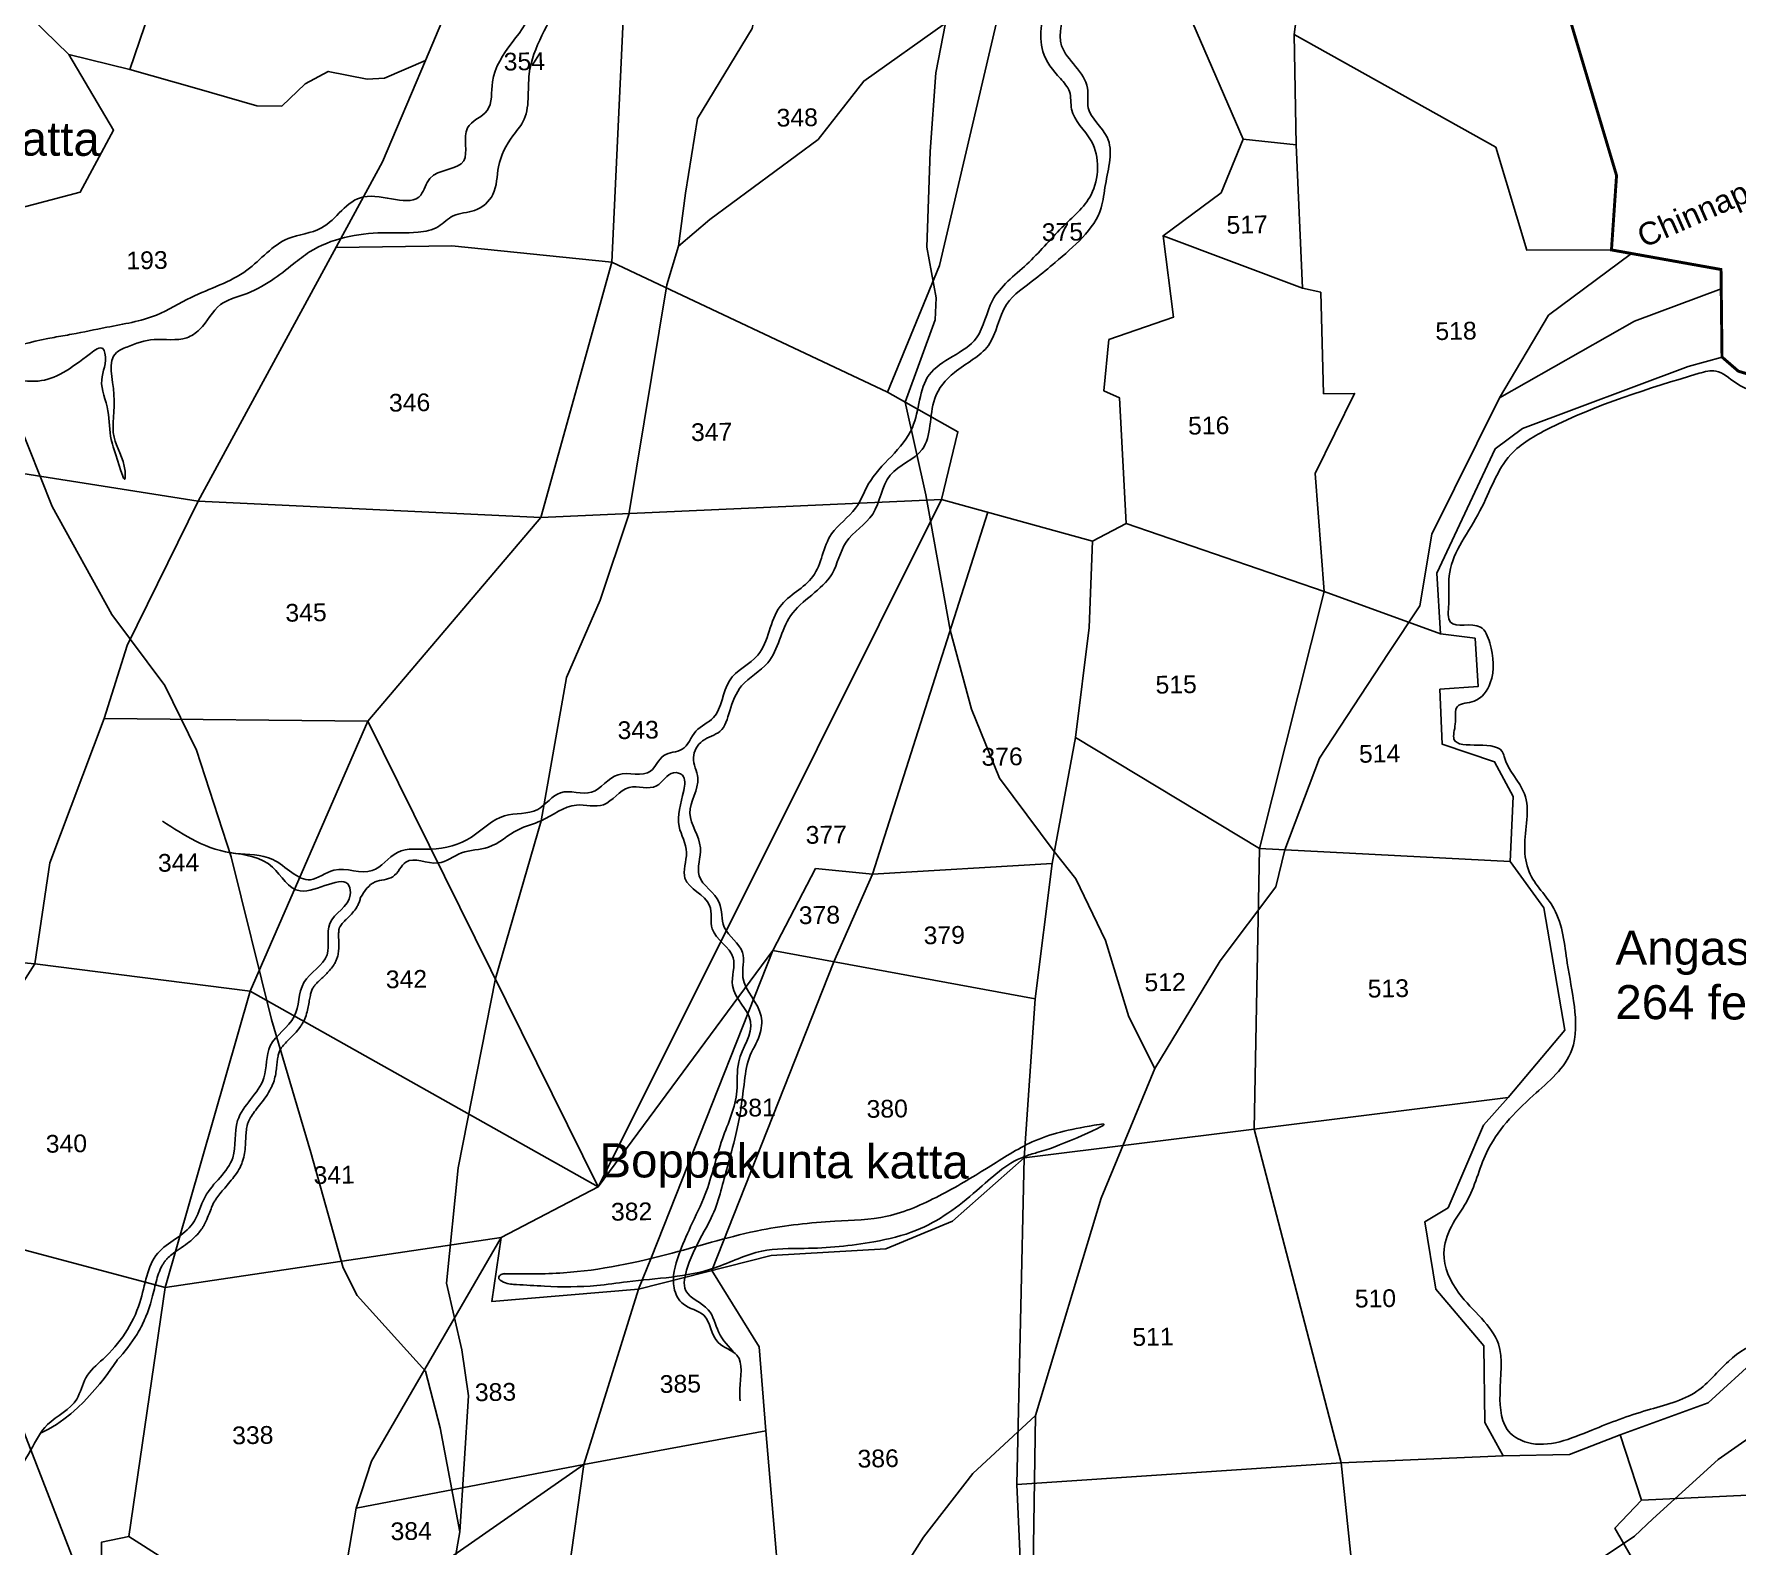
# Model space of a CAD drawing. Header units: feet. Extents: x 779776 to 786536, y 1561470 to 1570118.
# Drawn here: x 782769 to 784276, y 1566394 to 1567731 of the extents above; entities that cross this region are included whole.
import ezdxf
from ezdxf.enums import TextEntityAlignment as Align

# ---------------------------------------------------------------- set-up
doc = ezdxf.new("R2010")
doc.units = ezdxf.units.FT
doc.header["$MEASUREMENT"] = 0
doc.linetypes.add('ACAD_ISO02W100', pattern=[15, 12, -3])
doc.linetypes.add('HIDDEN2', pattern=[0.1875, 0.125, -0.0625])
for name, color, linetype in [('Hills', 23, 'Continuous'), ('PLOT', 7, 'Continuous'), ('PLOT NO', 7, 'Continuous'), ('ROADS', 6, 'Continuous'), ('TANKS-STREAM', 4, 'Continuous'), ('TEXT', 7, 'Continuous')]:
    doc.layers.add(name, color=color, linetype=linetype)
doc.layers.add('VILLAGE BOUNDRY', color=5, linetype='HIDDEN2', lineweight=100)
doc.styles.get("Standard").update_dxf_attribs({"font": 'arial.ttf'})
doc.linetypes.add('DOTS', pattern='A,1e-06,-3,["●",Standard,S=3,R=0,X=-1.25,Y=-1.25],-3', length=6.000001)

msp = doc.modelspace()

# ---------------------------------------------------------------- linework, layer by layer
at = {"layer": 'Hills', "color": 238}
msp.add_spline([(784242, 1567430.7), (784109, 1567381.8), (784075.5, 1567359), (784048.2, 1567309.1), (784021.4, 1567254.8), (784020.5, 1567226.7), (784022.1, 1567210.7), (784048.5, 1567206.4), (784056.8, 1567192.3), (784057.3, 1567157.1), (784042.9, 1567140.9), (784028.3, 1567136.2), (784026.3, 1567120.6), (784025.2, 1567107.2), (784069.1, 1567094.1), (784069.6, 1567092), (784087.5, 1567058.9), (784087.8, 1567011.7), (784091.7, 1566990), (784113.6, 1566957.4), (784125.4, 1566909.3), (784131.7, 1566871), (784129.5, 1566832.5), (784095.2, 1566792.1), (784054, 1566741.6), (784036.2, 1566697.9), (784022.9, 1566676.5), (784016.2, 1566652.9), (784029.6, 1566617.5), (784064.5, 1566572.5), (784065.9, 1566528.4), (784075, 1566493.7), (784090.1, 1566485.4), (784147, 1566496.3), (784196.1, 1566513.9), (784240, 1566530.7), (784268, 1566557.1), (784299.6, 1566574.4), (784333.6, 1566572.8), (784377.7, 1566585.4), (784421, 1566613), (784432.5, 1566632.7), (784440.2, 1566676), (784456.6, 1566707.4), (784457.8, 1566806.6), (784465, 1566847.6), (784491.6, 1566896.2), (784544.2, 1566906), (784546.7, 1566924.5), (784539.3, 1566974.2), (784533.9, 1567027.9), (784528.1, 1567077.1), (784529.9, 1567138.1), (784526.2, 1567225.7), (784518.4, 1567265.9), (784490.9, 1567327.2), (784447.4, 1567373.7), (784399.8, 1567393.4), (784347.9, 1567408), (784274.5, 1567422.2), (784256.9, 1567432.7), (784242, 1567430.7)], degree=3, dxfattribs=at)
at = {"layer": 'PLOT'}
for points in [[(783879.4, 1568172.1), (783844, 1568038.9), (783866.5, 1568033.1), (783860.7, 1567991.7), (783841.5, 1567992.9), (783817.9, 1567941.4), (783808.8, 1567861.4), (783794.1, 1567740.3), (783838.7, 1567637.6), (783885.5, 1567632.6), (783883.8, 1567730.4), (783900.6, 1567859.3), (783934.1, 1568008.8), (783949.6, 1568082.4), (783955.6, 1568212.7)], [(783279.6, 1567952.6), (783288, 1567855.1), (783294.3, 1567831.8), (783280.2, 1567529.1), (783138.6, 1567543.5)], [(783159.6, 1567812.1), (783115.3, 1567707.3), (783079.1, 1567691.7), (783063.9, 1567690.7), (783029.3, 1567697.6), (783008.8, 1567686.7), (782988.2, 1567666.9), (782966.2, 1567667.1), (782913.1, 1567682.4), (782853.8, 1567699.4), (782800, 1567712.6), (782689.2, 1567820.3), (782744.2, 1567799), (782779.7, 1567839.2), (782834.4, 1567827.6), (782852, 1567811), (782821.1, 1567792.2), (782820.9, 1567768.8), (782830.2, 1567762.5), (782858.4, 1567781.4), (782880.2, 1567776.5), (782853.8, 1567699.4)], [(783626.2, 1567765), (783570.2, 1567526), (783524, 1567413.9), (783280.2, 1567529.1)], [(783883.8, 1567730.4), (784062.3, 1567630.6), (784089.7, 1567539.5), (784164.5, 1567539.8)], [(782800, 1567712.6), (782839.4, 1567645.7), (782810, 1567590.8), (782753, 1567575.9), (782658.9, 1567512.6), (782633.4, 1567505.4), (782565.4, 1567461.2), (782490.5, 1567393.6), (782294, 1567420.7)], [(783115.3, 1567707.3), (783077.4, 1567617.7), (782914.2, 1567317.6), (782680.5, 1567354.4), (782490.5, 1567393.6)], [(783838.7, 1567637.6), (783819.3, 1567590.4), (783767.9, 1567552.3), (783777.1, 1567480.4), (783720, 1567460.5), (783715.5, 1567415.2), (783729.4, 1567408.9), (783735.1, 1567298)], [(783885.5, 1567632.6), (783891.2, 1567506), (783767.9, 1567552.3)], [(783138.6, 1567543.5), (783036.2, 1567541.9)], [(783280.2, 1567529.1), (783217.3, 1567303.3), (783064.4, 1567123.3), (782960.4, 1566884.4), (782885.1, 1566622.5)], [(783891.2, 1567506), (783907.3, 1567502.4), (783909.9, 1567412.7), (783937.3, 1567413), (783902.5, 1567342.2), (783910.4, 1567237.7)], [(782914.2, 1567317.6), (783217.3, 1567303.3), (783571.7, 1567319.1), (783705.4, 1567282.4), (783735.1, 1567298), (783910.4, 1567237.7), (784013.2, 1567200.3), (784009.9, 1567254.1), (784061.6, 1567364), (784085.9, 1567382), (784232.3, 1567436.6), (784262.3, 1567445.1)], [(783524, 1567413.9), (783586.3, 1567379.1), (783571.7, 1567319.1)], [(782885.1, 1566622.5), (782853, 1566402.3), (782828.8, 1566397.4), (782828.9, 1566351.1), (782556.2, 1566364.5), (782376.6, 1566411.4), (782186.6, 1566458.6), (782262.4, 1566532.6), (782269.4, 1566685.5), (782282.8, 1566879.4), (782209.3, 1566860.1), (782241.8, 1566959.6), (782280.2, 1567011.3), (782334.1, 1567100.2), (782377.2, 1567208.5), (782442.7, 1567338.6), (782490.5, 1567393.6)], [(782282.8, 1566879.4), (782505.7, 1566932.5), (782769.7, 1566908.5), (782782.9, 1566997.8), (782831.1, 1567125.4), (782851.6, 1567190), (782914.2, 1567317.6)], [(783571.7, 1567319.1), (783406.6, 1566988.2), (783268, 1566711.3)], [(783612.8, 1567307.8), (783510.7, 1566987.9), (783460.4, 1566992.8), (783422.7, 1566920.4), (783268, 1566711.3)], [(783705.4, 1567282.4), (783702.6, 1567206), (783690.3, 1567108.7), (783669.6, 1566997.2), (783654.6, 1566877.6), (783645, 1566737)], [(783910.4, 1567237.7), (783853.2, 1567010.6), (783848.5, 1566762.4)], [(784013.2, 1567200.3), (784043.8, 1567196.5), (784046.6, 1567153.9), (784012.7, 1567151.4), (784014.8, 1567102.7), (784061.1, 1567087.1), (784077.4, 1567056.5), (784074.9, 1566999.2), (784104.7, 1566958.2), (784123.2, 1566850.1), (784073.2, 1566790.5), (783848.5, 1566762.4), (783645, 1566737), (783581.5, 1566681), (783522.5, 1566656.6), (783421.3, 1566650.7), (783303.8, 1566621), (783174, 1566610.1), (783182.2, 1566666.5), (783268, 1566711.3)], [(782831.1, 1567125.4), (783064.4, 1567123.3), (783268, 1566711.3), (782960.4, 1566884.4), (782769.7, 1566908.5)], [(783690.3, 1567108.7), (783853.2, 1567010.6), (784074.9, 1566999.2)], [(784540.5, 1567071.2), (784556.5, 1566895.3), (784496.1, 1566885.8), (784468.5, 1566817.8), (784470, 1566765.1), (784464.9, 1566691.5), (784451.5, 1566675.8), (784442.5, 1566608.8), (784357.4, 1566563), (784294.1, 1566560.4), (784249.9, 1566520.4), (784172.1, 1566492.3), (784127.3, 1566474.9), (784068.8, 1566473.7)], [(783510.7, 1566987.9), (783476.5, 1566910.5), (783368.7, 1566637.4), (783410.5, 1566570), (783416.4, 1566495.6), (783255.5, 1566466)], [(783510.7, 1566987.9), (783669.6, 1566997.2)], [(784727, 1566970.4), (784694.2, 1566800.6), (784678.6, 1566631.2), (784680.5, 1566470.7), (784639.1, 1566419.4), (784564.4, 1566456.3), (784360.2, 1566442.4), (784191.2, 1566434.4), (784167.5, 1566409.6), (784182.1, 1566384), (784105, 1566334), (784104.9, 1566300.8), (783941.3, 1566289.6), (783871.6, 1566282.3), (783830, 1566270.5), (783755, 1566285.7), (783645.9, 1566284.4)], [(782769.7, 1566908.5), (782630.6, 1566690.3)], [(783422.7, 1566920.4), (783315.4, 1566649.4), (783303.8, 1566621), (783255.5, 1566466), (783054, 1566427.3), (783067.5, 1566468.8), (783182.2, 1566666.5)], [(783422.7, 1566920.4), (783654.6, 1566877.6)], [(783925.5, 1566467.5), (784068.8, 1566473.7), (784052.5, 1566503), (784051.7, 1566570.8), (784009, 1566620.9), (783999.5, 1566680.5), (784020, 1566692.8), (784051.3, 1566766), (784073.2, 1566790.5)], [(783848.5, 1566762.4), (783925.5, 1566467.5), (783638.5, 1566448.4)], [(783645, 1566737), (783638.5, 1566448.4), (783645.9, 1566284.4), (783434.9, 1566278.8), (783416.4, 1566495.6)], [(783182.2, 1566666.5), (782885.1, 1566622.5), (782630.6, 1566690.3), (782495.6, 1566671.1), (782269.4, 1566685.5)], [(784172.1, 1566492.3), (784191.2, 1566434.4)], [(782853, 1566402.3), (782946.4, 1566342.8), (782986.5, 1566357.1), (783034.2, 1566311.7), (783255.5, 1566466), (783227.7, 1566269.1), (783047.7, 1566224), (783017.1, 1566266.3), (783034.2, 1566311.7)], [(783925.5, 1566467.5), (783943.9, 1566289.8), (783932.2, 1565991.8)], [(783054, 1566427.3), (783034.2, 1566311.7)]]:
    msp.add_lwpolyline(points, dxfattribs=at)
at = {"layer": 'ROADS', "color": 6, "linetype": 'DOTS', "ltscale": 3}
for points in [[(783506.1, 1568752.8), (783451.8, 1568685.9), (783442.8, 1568590.4), (783434.9, 1568508.2), (783417.1, 1568426.4), (783422.7, 1568355.2), (783420.7, 1568305.1), (783399.2, 1568239.1), (783389.3, 1568194.5), (783409.9, 1568122), (783423.9, 1568061.1), (783421.1, 1568037.7), (783464.9, 1568009.2), (783448.9, 1567987.3), (783431.1, 1567958.8), (783438.2, 1567898.4), (783412.1, 1567815.8), (783410.4, 1567764.7), (783404.4, 1567735.6), (783356, 1567655.9), (783345.5, 1567590), (783339.3, 1567543.1)], [(782743.8, 1567416.7), (782785.2, 1567312.9), (782837.8, 1567217.6), (782884.8, 1567154.8), (782912.9, 1567097.4), (782943.4, 1567003.1), (782979.1, 1566859.5), (783013.9, 1566741.9), (783042.6, 1566639.7), (783055, 1566615.4), (783115.4, 1566548.6), (783128.2, 1566498.5), (783145.7, 1566406.4), (783153.3, 1566526.6), (783147.4, 1566567.3), (783133.9, 1566626.2), (783144.2, 1566728.2), (783177.2, 1566895.6), (783217.7, 1567035.1), (783240.1, 1567161.8), (783269.8, 1567230.2), (783295.1, 1567306), (783329, 1567508.8), (783339.3, 1567543.1), (783366.8, 1567566.6), (783462.6, 1567637.4), (783503, 1567689.1), (783575.3, 1567740.2)], [(784065.5, 1567409.1), (784005.5, 1567288.6), (783994.9, 1567225.2), (783966.9, 1567183.1), (783906.3, 1567090.5), (783875.7, 1567009.4), (783867.5, 1566976.8), (783818.4, 1566911.2), (783760.7, 1566816.2), (783737.5, 1566861.7), (783717, 1566929.2), (783690.8, 1566983.9), (783671.6, 1567007.9), (783623.1, 1567072.7), (783598.3, 1567133.8), (783579.6, 1567203.6), (783558, 1567323.3), (783539.6, 1567405.2), (783566.3, 1567478.1), (783567.1, 1567497.3), (783559, 1567542.2), (783561.7, 1567626.9), (783566.9, 1567696.5), (783575.3, 1567740.2)], [(784182.2, 1567536.6), (784108.7, 1567482.1), (784065.5, 1567409.1)], [(784065.5, 1567409.1), (784184.9, 1567476.9), (784261.6, 1567505.3)], [(783760.7, 1566816.2), (783713.1, 1566701.4), (783655.1, 1566509.2), (783599.7, 1566457.9), (783556, 1566401.7), (783497.2, 1566309.3), (783484.6, 1566270.7), (783456.6, 1566240.9), (783423.8, 1566218.1), (783379.1, 1566200.1), (783352.9, 1566186.1), (783264.6, 1566098.2), (783222.9, 1566025.1), (783193.8, 1565988.2), (783177.9, 1565976.2), (783143, 1565954.9), (783106.3, 1565942), (783092.6, 1565942.4)], [(784346.3, 1566531.5), (784259, 1566470.5), (784201.1, 1566417.8), (784184.9, 1566402.6), (784138.6, 1566371.5), (784121.9, 1566315.5), (784084.2, 1566241.1), (784043.3, 1566174), (784011.5, 1566133.6), (783978.8, 1566096.7), (783925.7, 1566073), (783891.9, 1566033.8), (783881, 1566009.2), (783849.2, 1565964.1), (783806, 1565923), (783720, 1565810.8), (783654.6, 1565727.9), (783582.9, 1565648), (783568.9, 1565627.3)], [(782747.5, 1566527.6), (782806.4, 1566375.6), (782845.9, 1566272.8), (782856.1, 1566247.4), (782867.6, 1566158), (782871.8, 1566056.2), (782878.8, 1566027), (782852.9, 1566020.7), (782825.8, 1566019.9), (782740.2, 1566056.7)], [(783626.4, 1565928.6), (783636.7, 1566027.2), (783640, 1566160), (783636.3, 1566257.6), (783652.1, 1566317.6), (783655.1, 1566509.2)], [(782672.6, 1565747.2), (782847.8, 1565745.5), (782965.1, 1565768.9), (783025.2, 1565772.3), (783022.3, 1565789.3), (783045.6, 1565842.1), (783079.7, 1565908.1), (783092.6, 1565943.6), (783093.6, 1565976), (783095.3, 1566064), (783104.3, 1566158.6), (783122, 1566270.6), (783145.7, 1566406.4)]]:
    msp.add_lwpolyline(points, dxfattribs=at)
at = {"layer": 'TANKS-STREAM', "color": 4}
for points in [[(783389.4, 1566564), (783374.7, 1566583.1), (783365.5, 1566602.8), (783345.7, 1566619.5), (783347.2, 1566640.4), (783362, 1566672.2), (783368.2, 1566684), (783381.8, 1566727.2), (783390, 1566757.7), (783397.2, 1566802), (783401.7, 1566825.3), (783410.8, 1566845.6), (783412.3, 1566862.4), (783396.2, 1566896.5), (783395.8, 1566918.7), (783379.7, 1566941.1), (783375.2, 1566962.7), (783357.5, 1566986.4), (783358.5, 1567011.2), (783349.3, 1567041.8), (783356.2, 1567073), (783352.4, 1567090.9), (783360.5, 1567105.8), (783375.8, 1567114.1), (783384.5, 1567132.2), (783395, 1567154.3), (783418.1, 1567174.8), (783438.3, 1567216.3), (783475, 1567253.5), (783487.4, 1567281.3), (783511, 1567306.3), (783526.5, 1567340.7), (783554.7, 1567363.3), (783565.9, 1567408.3), (783583.2, 1567431.5), (783613.3, 1567455.4), (783629.4, 1567491.6), (783654.7, 1567514.1), (783672.4, 1567528.8), (783713.1, 1567577.1), (783716.9, 1567597.6), (783718.3, 1567639.5), (783701.7, 1567665.5), (783701, 1567682.9), (783678.1, 1567720.3), (783683.5, 1567756.6), (783694.8, 1567777.7), (783713, 1567789.1), (783736.4, 1567811.3), (783751.1, 1567835.6), (783772.8, 1567854.2), (783783.6, 1567874.7), (783783.6, 1567898.6), (783769.3, 1567936), (783758.8, 1567966), (783745.1, 1567987.3), (783724.7, 1568006), (783718.4, 1568021.7), (783722.9, 1568071.6), (783725.3, 1568103.7), (783743.1, 1568163.9), (783764.9, 1568189.5), (783764.3, 1568224.7), (783780.9, 1568264.3), (783809.9, 1568275.4), (783819.7, 1568294.8), (783835, 1568305.7), (783851, 1568325.8), (783865.2, 1568343.3)], [(783564.7, 1568094.2), (783582.2, 1568098.6), (783602.4, 1568121.1), (783617.5, 1568124.6), (783636.4, 1568147.4), (783658, 1568156.4), (783687.1, 1568183.5), (783709.2, 1568187.5), (783727.3, 1568215.9), (783751.6, 1568232.7), (783743.7, 1568191.2), (783728.2, 1568162.6), (783726.2, 1568130.8), (783713.5, 1568106), (783708.4, 1568062.5), (783705, 1568043.6), (783706.7, 1568015.1), (783737.3, 1567979.6), (783753.3, 1567949.5), (783762.2, 1567907.7), (783772.5, 1567880.8), (783747.5, 1567851.7), (783729.5, 1567826.4), (783711.2, 1567815.9), (783700.4, 1567794.1), (783673.6, 1567774.4), (783663.7, 1567755.8), (783660.3, 1567738.5), (783661.5, 1567715.2), (783677, 1567691.3), (783685, 1567679.9), (783686.9, 1567664.2), (783704.2, 1567636.2), (783704.1, 1567588.6), (783678.3, 1567559.5), (783647.3, 1567527.1), (783616.9, 1567495), (783602.7, 1567462), (783560.9, 1567429.4), (783546.1, 1567382.8), (783507.1, 1567332.6), (783495.8, 1567311.4), (783474.5, 1567288.7), (783458.1, 1567251.1), (783429, 1567224.5), (783409.4, 1567181.6), (783384.2, 1567158.9), (783370.1, 1567126.3), (783354.6, 1567114.3), (783342.4, 1567098.3), (783326.1, 1567092.8), (783314.5, 1567078.9), (783285.7, 1567075.8), (783262.3, 1567060.4), (783234.8, 1567059.9), (783214.7, 1567045.2), (783185.3, 1567039.5), (783156.1, 1567020.7), (783119.8, 1567010), (783090.5, 1567007.1), (783068.2, 1566991), (783034.3, 1566991.4), (783013.5, 1566983), (782980.3, 1567000.8), (782947.6, 1567006.1), (782912.2, 1567017.1), (782882.8, 1567034.8)], [(783345, 1567944.7), (783300.4, 1567896.5), (783267.4, 1567843.2), (783248.2, 1567805.5), (783234.1, 1567761.8), (783207.1, 1567695.5), (783201.6, 1567653), (783192.7, 1567640.7), (783180, 1567613.3), (783175, 1567588.9), (783158.8, 1567574.7), (783139.9, 1567569.9), (783126.8, 1567560.6), (783108.8, 1567555.4), (783077.5, 1567554.9), (783012.9, 1567538), (782998.7, 1567527.5), (782979.1, 1567512.8), (782954.2, 1567500.1), (782934.1, 1567491.5), (782915.5, 1567469.4), (782904.1, 1567462.2), (782875.3, 1567460.5), (782851.1, 1567453.9), (782842, 1567449), (782839.8, 1567412), (782839.9, 1567374.2), (782849.6, 1567344.3), (782849.7, 1567337.9), (782840.1, 1567363.1), (782837.2, 1567372.3), (782834.5, 1567397.6), (782828.9, 1567424.8), (782831.8, 1567448.4), (782829.9, 1567452.5), (782818.9, 1567448.2), (782772.6, 1567423.9), (782720.3, 1567425.3), (782683, 1567409.4), (782629.4, 1567409.5), (782591.7, 1567398.7), (782549.7, 1567393), (782496.6, 1567352.8), (782483.1, 1567327.6), (782478.3, 1567309.6), (782452.1, 1567290.7), (782437.4, 1567234.3), (782414.9, 1567214.8), (782408, 1567182.2), (782386.3, 1567150.9), (782387.4, 1567124.7), (782373.7, 1567104.6), (782363.8, 1567074.1), (782343.6, 1567046.5), (782326, 1567037.4), (782315.3, 1567010.6), (782301.7, 1566986.1), (782277.7, 1566963.5), (782270.6, 1566946.5), (782252.6, 1566907.4), (782246.1, 1566869.7), (782238, 1566851.8), (782217, 1566827.9), (782202.6, 1566805.5), (782207.1, 1566796.7), (782234.6, 1566789), (782286, 1566762.6), (782308.3, 1566751.1), (782283.1, 1566758.1), (782266.1, 1566770), (782237.7, 1566772.8), (782226.4, 1566773.7), (782199.2, 1566789.6), (782213.9, 1566761.2), (782234.7, 1566728.5), (782258.4, 1566704.1), (782264.9, 1566680.8), (782258.5, 1566655), (782262.5, 1566631.1), (782259.3, 1566604.9), (782246.3, 1566547.5), (782229.7, 1566522.2), (782200.2, 1566501.7), (782187.5, 1566477.6), (782182.6, 1566467.4), (782178.9, 1566445.3), (782171.7, 1566424.3), (782156.9, 1566400.3), (782146.2, 1566382.7), (782145.2, 1566358.2), (782122, 1566331.5), (782099.5, 1566293.4), (782085.2, 1566249.3), (782074.2, 1566223.5), (782066.2, 1566191.5), (782060.5, 1566155.4), (782048.2, 1566121.5), (782042.5, 1566106.1), (782034.3, 1566068.1), (782034.2, 1566036.1), (782016.8, 1565972), (782014.1, 1565962.8), (782013.2, 1565923.5), (782001.2, 1565899.6), (782001.5, 1565876.2), (781995.9, 1565850.5), (782010.8, 1565812.4), (782011, 1565797.6), (782001.7, 1565767), (782013.2, 1565738.2), (782000.8, 1565692.2), (781982.6, 1565629.1), (781969.8, 1565610.2), (781960.6, 1565587.9), (781964.8, 1565575), (781991.7, 1565539.2), (782018, 1565514.2), (782042.1, 1565493.7), (782037.1, 1565474), (782047.6, 1565439.1), (782054.3, 1565415.3), (782053.2, 1565384.6), (782069.9, 1565356.8), (782075.3, 1565314.2), (782099.7, 1565279.2), (782144.7, 1565326.3)], [(783057.9, 1566967.3), (783070.7, 1566981), (783086.4, 1566985.6), (783098.1, 1566998.6), (783126.4, 1566997.8), (783147.2, 1567006.6), (783171, 1567011.7), (783197.2, 1567027.1), (783217.7, 1567035.1), (783248.9, 1567049), (783272.8, 1567049.3), (783295.5, 1567064.5), (783319.8, 1567065.9), (783334.9, 1567077.6), (783342.6, 1567075.3), (783343.8, 1567061.9), (783339.8, 1567030), (783346.2, 1567007), (783344.9, 1566984.2), (783366.7, 1566960.1), (783369.1, 1566939.5), (783387.6, 1566914), (783387, 1566889.3), (783402.9, 1566857.7), (783392.5, 1566821.9), (783390.9, 1566796), (783378.1, 1566753.9), (783362.8, 1566704.9), (783349.9, 1566676.3), (783339.5, 1566651.3), (783335.3, 1566622.1), (783343.2, 1566607.9), (783361.5, 1566597.9), (783374.3, 1566573.7), (783390.9, 1566562.6), (783393.4, 1566532.7), (783393.6, 1566522.2)], [(782942.2, 1567006.9), (782980, 1566994.2), (783004.5, 1566973), (783047.8, 1566977.4), (783048.8, 1566969.7), (783030.7, 1566944.3), (783028.3, 1566916.6), (783007.8, 1566892), (782999.2, 1566861.9), (782978.1, 1566836.1), (782972.3, 1566807.7), (782949.2, 1566770), (782944.8, 1566737.2), (782920.4, 1566702.7), (782909.3, 1566678.8), (782878.7, 1566652.9), (782862.7, 1566609.3), (782830.1, 1566559.1), (782814.9, 1566542.6), (782806.9, 1566523.8), (782781, 1566501.2), (782766.3, 1566479), (782746.1, 1566449.3), (782731.2, 1566435.2), (782710, 1566421.8), (782691.9, 1566414.3)], [(783185.4, 1566634.5), (783237.5, 1566635.4), (783333.7, 1566652.9), (783412.8, 1566673.3), (783477.5, 1566681), (783523.7, 1566685.5), (783569.8, 1566703.5), (783613, 1566728.5), (783652, 1566751.1), (783706.8, 1566765.9), (783714.8, 1566767), (783691.8, 1566754.9), (783656.3, 1566741.7), (783644.9, 1566738.1), (783603, 1566708.1), (783549.6, 1566673), (783512.1, 1566662.9), (783450.3, 1566657), (783412.8, 1566654.6), (783371.2, 1566639.8), (783293.9, 1566627.5), (783266.8, 1566624.2), (783220.5, 1566623.6), (783196, 1566625), (783184.5, 1566627.2), (783180.1, 1566631.3), (783182.3, 1566633.8), (783185.6, 1566634.7)]]:
    msp.add_spline(points, degree=3, dxfattribs=at)
for points, knots in [([(783323.4, 1567953.4), (783320.9, 1567944.8), (783314.6, 1567923.3), (783277.3, 1567903.6), (783247.7, 1567855.9), (783207.3, 1567810), (783219, 1567740.7), (783169.1, 1567709.3), (783176.1, 1567660.5), (783144, 1567650.4), (783159.5, 1567609.6), (783118.1, 1567612.1), (783110.3, 1567572.2), (783054.6, 1567602.4), (783031.1, 1567555.1), (782986.7, 1567553), (782957.7, 1567515.3), (782913.3, 1567502.7), (782875, 1567478.3), (782837.7, 1567472.7), (782807.6, 1567466), (782762.3, 1567458.6), (782718.1, 1567445.2), (782655.5, 1567418.4), (782589.3, 1567431.6), (782539.1, 1567405.8), (782511.8, 1567398), (782509.5, 1567397.4)], [0, 0, 0, 0, 19.944408, 49.972689, 89.947187, 149.845281, 179.246899, 238.487146, 258.181681, 275.996861, 298.393353, 324.3245, 337.082778, 375.888763, 411.363448, 435.062897, 470.214399, 512.367274, 538.731689, 573.433488, 597.510631, 609.746557, 678.919437, 703.370192, 764.426329, 823.90665, 829.294556, 829.294556, 829.294556, 829.294556]), ([(783057.9, 1566967.3), (783057.7, 1566966.7), (783057.6, 1566966.1), (783057.1, 1566964.2), (783056.7, 1566963), (783055.7, 1566960.7), (783055.1, 1566959.7), (783053.4, 1566956.8), (783052.1, 1566955.1), (783049.5, 1566952.2), (783048.3, 1566950.8), (783045.8, 1566948.4), (783044.7, 1566947.3), (783042.6, 1566945.3), (783041.8, 1566944.3), (783040.6, 1566942.9), (783040.1, 1566942.3), (783039.7, 1566941.5), (783039.6, 1566941.3), (783039.4, 1566941), (783039.4, 1566940.9), (783039.2, 1566940.6), (783039.1, 1566940.3), (783039, 1566939.8), (783038.9, 1566939.4), (783038.7, 1566938.2), (783038.6, 1566937.1), (783038.5, 1566934.5), (783038.5, 1566933.1), (783038.6, 1566929.9), (783038.7, 1566928.1), (783038.8, 1566924.4), (783038.7, 1566922.5), (783038.4, 1566918.9), (783038.2, 1566917.3), (783037.6, 1566915.1), (783037.5, 1566914.6), (783037.1, 1566913.5), (783036.9, 1566913), (783036.6, 1566912), (783036.4, 1566911.5), (783035.7, 1566910.1), (783035.2, 1566909.2), (783033.7, 1566906.7), (783032.6, 1566905.2), (783030.3, 1566902.4), (783029.1, 1566901.1), (783026.8, 1566898.8), (783025.6, 1566897.7), (783023.4, 1566895.6), (783022.3, 1566894.6), (783020.3, 1566892.7), (783019.4, 1566891.8), (783017.8, 1566890.1), (783017.2, 1566889.3), (783016.4, 1566888.2), (783016.2, 1566887.9), (783015.9, 1566887.4), (783015.8, 1566887.2), (783015.4, 1566886.5), (783015.1, 1566885.9), (783014.5, 1566884.3), (783014.1, 1566883.1), (783013.4, 1566880.3), (783013.1, 1566878.8), (783012.5, 1566875.5), (783012.2, 1566873.7), (783011.5, 1566870), (783011.1, 1566868.1), (783010.1, 1566864.1), (783009.5, 1566862), (783008.3, 1566859.3), (783008.1, 1566858.7), (783007.5, 1566857.6), (783007.2, 1566857.1), (783006.7, 1566856.1), (783006.4, 1566855.6), (783005.5, 1566854.2), (783004.9, 1566853.3), (783002.8, 1566850.4), (783001.3, 1566848.7), (782998.3, 1566845.5), (782996.8, 1566844), (782993.9, 1566841.2), (782992.6, 1566839.8), (782990.2, 1566837.3), (782989.2, 1566836.1), (782988, 1566834.5), (782987.6, 1566834), (782987, 1566833), (782986.7, 1566832.5), (782986.3, 1566831.5), (782986.1, 1566831), (782985.5, 1566829.4), (782985.2, 1566828.2), (782984.7, 1566825.5), (782984.4, 1566824), (782984, 1566820.8), (782983.9, 1566819), (782983.4, 1566815.4), (782983.2, 1566813.4), (782982.5, 1566809.5), (782982, 1566807.4), (782981.2, 1566804.7), (782981, 1566804.1), (782980.6, 1566803), (782980.4, 1566802.4), (782979.7, 1566800.8), (782979.2, 1566799.7), (782977.4, 1566796.1), (782975.9, 1566793.7), (782972.8, 1566789.2), (782971.2, 1566787.1), (782968.1, 1566783.1), (782966.6, 1566781.2), (782963.8, 1566777.5), (782962.5, 1566775.7), (782960.3, 1566772.4), (782959.5, 1566770.7), (782958.6, 1566768.6), (782958.4, 1566768.1), (782958.1, 1566767.3), (782958, 1566766.9), (782957.8, 1566766.2), (782957.7, 1566765.8), (782957.4, 1566764.7), (782957.2, 1566763.8), (782956.8, 1566761.2), (782956.7, 1566759.2), (782956.4, 1566754.9), (782956.3, 1566752.6), (782956.1, 1566747.8), (782955.9, 1566745.2), (782955.2, 1566740.5), (782954.8, 1566738.3), (782954, 1566735.4), (782953.8, 1566734.7), (782953.4, 1566733.4), (782953.2, 1566732.8), (782952.4, 1566730.9), (782951.9, 1566729.7), (782950, 1566726.1), (782948.6, 1566723.9), (782945.6, 1566719.6), (782944, 1566717.7), (782940.8, 1566713.9), (782939.3, 1566712.1), (782936.2, 1566708.7), (782934.8, 1566707), (782932.1, 1566703.7), (782930.9, 1566702.1), (782929.6, 1566700), (782929.3, 1566699.5), (782928.7, 1566698.5), (782928.4, 1566698), (782927.8, 1566696.9), (782927.5, 1566696.3), (782926.7, 1566694.6), (782926.2, 1566693.4), (782924.9, 1566690.1), (782924.1, 1566688.1), (782922.4, 1566683.7), (782921.4, 1566681.4), (782919.8, 1566678.2), (782919.3, 1566677.2), (782918.3, 1566675.5), (782917.8, 1566674.8), (782916.9, 1566673.5), (782916.5, 1566672.9), (782915.7, 1566671.9), (782915.3, 1566671.4), (782914.1, 1566669.9), (782913.2, 1566668.9), (782909.9, 1566665.6), (782907.4, 1566663.5), (782902.4, 1566659.7), (782899.9, 1566658), (782895.1, 1566654.8), (782892.9, 1566653.2), (782889.4, 1566650.5), (782888.1, 1566649.3), (782886.6, 1566647.7), (782886.2, 1566647.3), (782885.6, 1566646.6), (782885.3, 1566646.3), (782884.8, 1566645.6), (782884.5, 1566645.3), (782883.8, 1566644.2), (782883.3, 1566643.4), (782881.8, 1566640.8), (782880.8, 1566638.8), (782879.1, 1566634.4), (782878.3, 1566632), (782876.9, 1566626.9), (782876.2, 1566624.2), (782874.9, 1566618.6), (782874.2, 1566615.7), (782873, 1566611.2), (782872.5, 1566609.7), (782871.7, 1566606.9), (782871.3, 1566605.7), (782870.6, 1566603.3), (782870.2, 1566602.2), (782868.9, 1566598.7), (782867.9, 1566596.4), (782865, 1566589.7), (782862.7, 1566585.4), (782855.2, 1566573), (782849.3, 1566565.4), (782841.9, 1566557.6), (782813.3, 1566510.7), (782774.9, 1566493.7)], [95.269923, 95.269923, 95.269923, 95.269923, 96.120617, 96.120617, 97.964971, 97.964971, 99.809325, 99.809325, 103.324807, 103.324807, 106.84029, 106.84029, 110.355772, 110.355772, 113.871255, 113.871255, 116.586251, 116.586251, 117.783243, 117.783243, 118.515997, 118.515997, 119.981506, 119.981506, 121.447014, 121.447014, 125.108046, 125.108046, 128.769077, 128.769077, 132.430109, 132.430109, 136.091141, 136.091141, 138.787473, 138.787473, 139.694161, 139.694161, 140.523249, 140.523249, 141.352337, 141.352337, 143.010513, 143.010513, 146.293364, 146.293364, 149.576215, 149.576215, 152.859066, 152.859066, 156.141917, 156.141917, 159.424767, 159.424767, 162.707618, 162.707618, 163.97491, 163.97491, 164.991326, 164.991326, 167.129479, 167.129479, 171.104986, 171.104986, 175.080494, 175.080494, 179.056002, 179.056002, 183.03151, 183.03151, 187.007018, 187.007018, 188.143114, 188.143114, 189.120495, 189.120495, 190.097877, 190.097877, 192.05264, 192.05264, 196.491484, 196.491484, 200.930327, 200.930327, 205.36917, 205.36917, 209.808014, 209.808014, 211.912466, 211.912466, 214.01255, 214.01255, 216.112634, 216.112634, 220.061861, 220.061861, 224.011087, 224.011087, 227.960314, 227.960314, 231.90954, 231.90954, 235.858767, 235.858767, 236.936621, 236.936621, 238.014475, 238.014475, 240.170183, 240.170183, 245.676512, 245.676512, 251.18284, 251.18284, 256.689169, 256.689169, 262.195497, 262.195497, 267.701826, 267.701826, 269.486198, 269.486198, 270.745351, 270.745351, 272.004504, 272.004504, 274.52281, 274.52281, 279.685332, 279.685332, 284.847855, 284.847855, 290.010377, 290.010377, 294.292321, 294.292321, 295.51801, 295.51801, 296.743699, 296.743699, 299.195077, 299.195077, 304.408041, 304.408041, 309.621005, 309.621005, 314.833968, 314.833968, 320.046932, 320.046932, 325.259896, 325.259896, 326.922476, 326.922476, 328.622088, 328.622088, 330.3217, 330.3217, 333.720924, 333.720924, 338.769123, 338.769123, 343.817323, 343.817323, 345.885788, 345.885788, 347.515162, 347.515162, 348.713981, 348.713981, 349.912799, 349.912799, 352.310436, 352.310436, 358.783938, 358.783938, 365.257441, 365.257441, 371.730944, 371.730944, 376.839621, 376.839621, 378.432753, 378.432753, 379.85062, 379.85062, 381.268486, 381.268486, 384.10422, 384.10422, 390.508291, 390.508291, 396.912362, 396.912362, 403.316434, 403.316434, 409.720505, 409.720505, 413.118983, 413.118983, 415.66966, 415.66966, 418.220336, 418.220336, 423.32169, 423.32169, 433.524397, 433.524397, 453.961007, 453.961007, 456.328704, 456.328704, 456.328704, 456.328704])]:
    msp.add_open_spline(points, degree=3, knots=knots, dxfattribs=at)
at = {"layer": 'VILLAGE BOUNDRY', "color": 5, "lineweight": -2, "ltscale": 1000, "const_width": 2.61}
msp.add_lwpolyline([(784110, 1567803.2), (784169, 1567605.6), (784164.5, 1567539.8), (784261.4, 1567522.5), (784262.3, 1567445.1), (784276.7, 1567432.6), (784309.6, 1567422.7)], dxfattribs=at)
at = {"layer": 'VILLAGE BOUNDRY', "color": 5, "linetype": 'ACAD_ISO02W100', "lineweight": -2, "ltscale": 1000, "const_width": 2.61}
msp.add_lwpolyline([(784110, 1567803.2), (784169, 1567605.6), (784164.5, 1567539.8), (784261.4, 1567522.5), (784262.3, 1567445.1), (784276.7, 1567432.6), (784309.6, 1567422.7)], dxfattribs=at)

# ---------------------------------------------------------------- texts
at = {"layer": 'PLOT NO'}
for s, p in [('354', (783202.8, 1567706.5)), ('348', (783444.2, 1567656.9)), ('375', (783678.8, 1567555.7)), ('517', (783842.2, 1567562.2)), ('193', (782869, 1567530.7)), ('518', (784027, 1567468.2)), ('346', (783101.3, 1567404.9)), ('516', (783808.2, 1567384.6)), ('347', (783368.5, 1567378.9)), ('345', (783009.7, 1567219.2)), ('515', (783779.4, 1567155.6)), ('343', (783303.5, 1567115.4)), ('376', (783625.4, 1567091.8)), ('514', (783959.4, 1567094.5)), ('377', (783469.9, 1567022.8)), ('344', (782896.9, 1566998.1)), ('378', (783463.8, 1566951.8)), ('379', (783574.3, 1566934)), ('342', (783098.5, 1566895.1)), ('512', (783769.6, 1566892.4)), ('513', (783967.1, 1566886.9)), ('381', (783407, 1566781.5)), ('380', (783523.8, 1566780.5)), ('340', (782797.7, 1566749.7)), ('341', (783034.6, 1566722)), ('382', (783297.7, 1566689.6)), ('510', (783955.7, 1566612.8)), ('511', (783758.9, 1566578.9)), ('383', (783177.3, 1566530)), ('385', (783340.8, 1566537.3)), ('338', (782962.6, 1566491.9)), ('386', (783515.8, 1566471.3)), ('384', (783102.7, 1566407.1))]:
    msp.add_text(s, height=15.67, rotation=0.9203, dxfattribs=at).set_placement(p, align=Align.MIDDLE_CENTER)
at = {"layer": 'TEXT'}
for s, height, rotation, p in [('Chinnapareddipalle 1 Miles ', 20.025, 23.84, (784193, 1567541.3)), ('Thettuvula kunta katta', 30.037, 359.7832, (782414.4, 1567624.5)), ('Angasani konda', 30.037, 359.7832, (784168.1, 1566908)), ('264 feet high ', 30.037, 359.7832, (784167.9, 1566859.8)), ('Boppakunta katta', 30.037, 359.7832, (783269.2, 1566719.9))]:
    msp.add_text(s, height=height, rotation=rotation, dxfattribs=at).set_placement(p)

doc.saveas('drawing.dxf')
